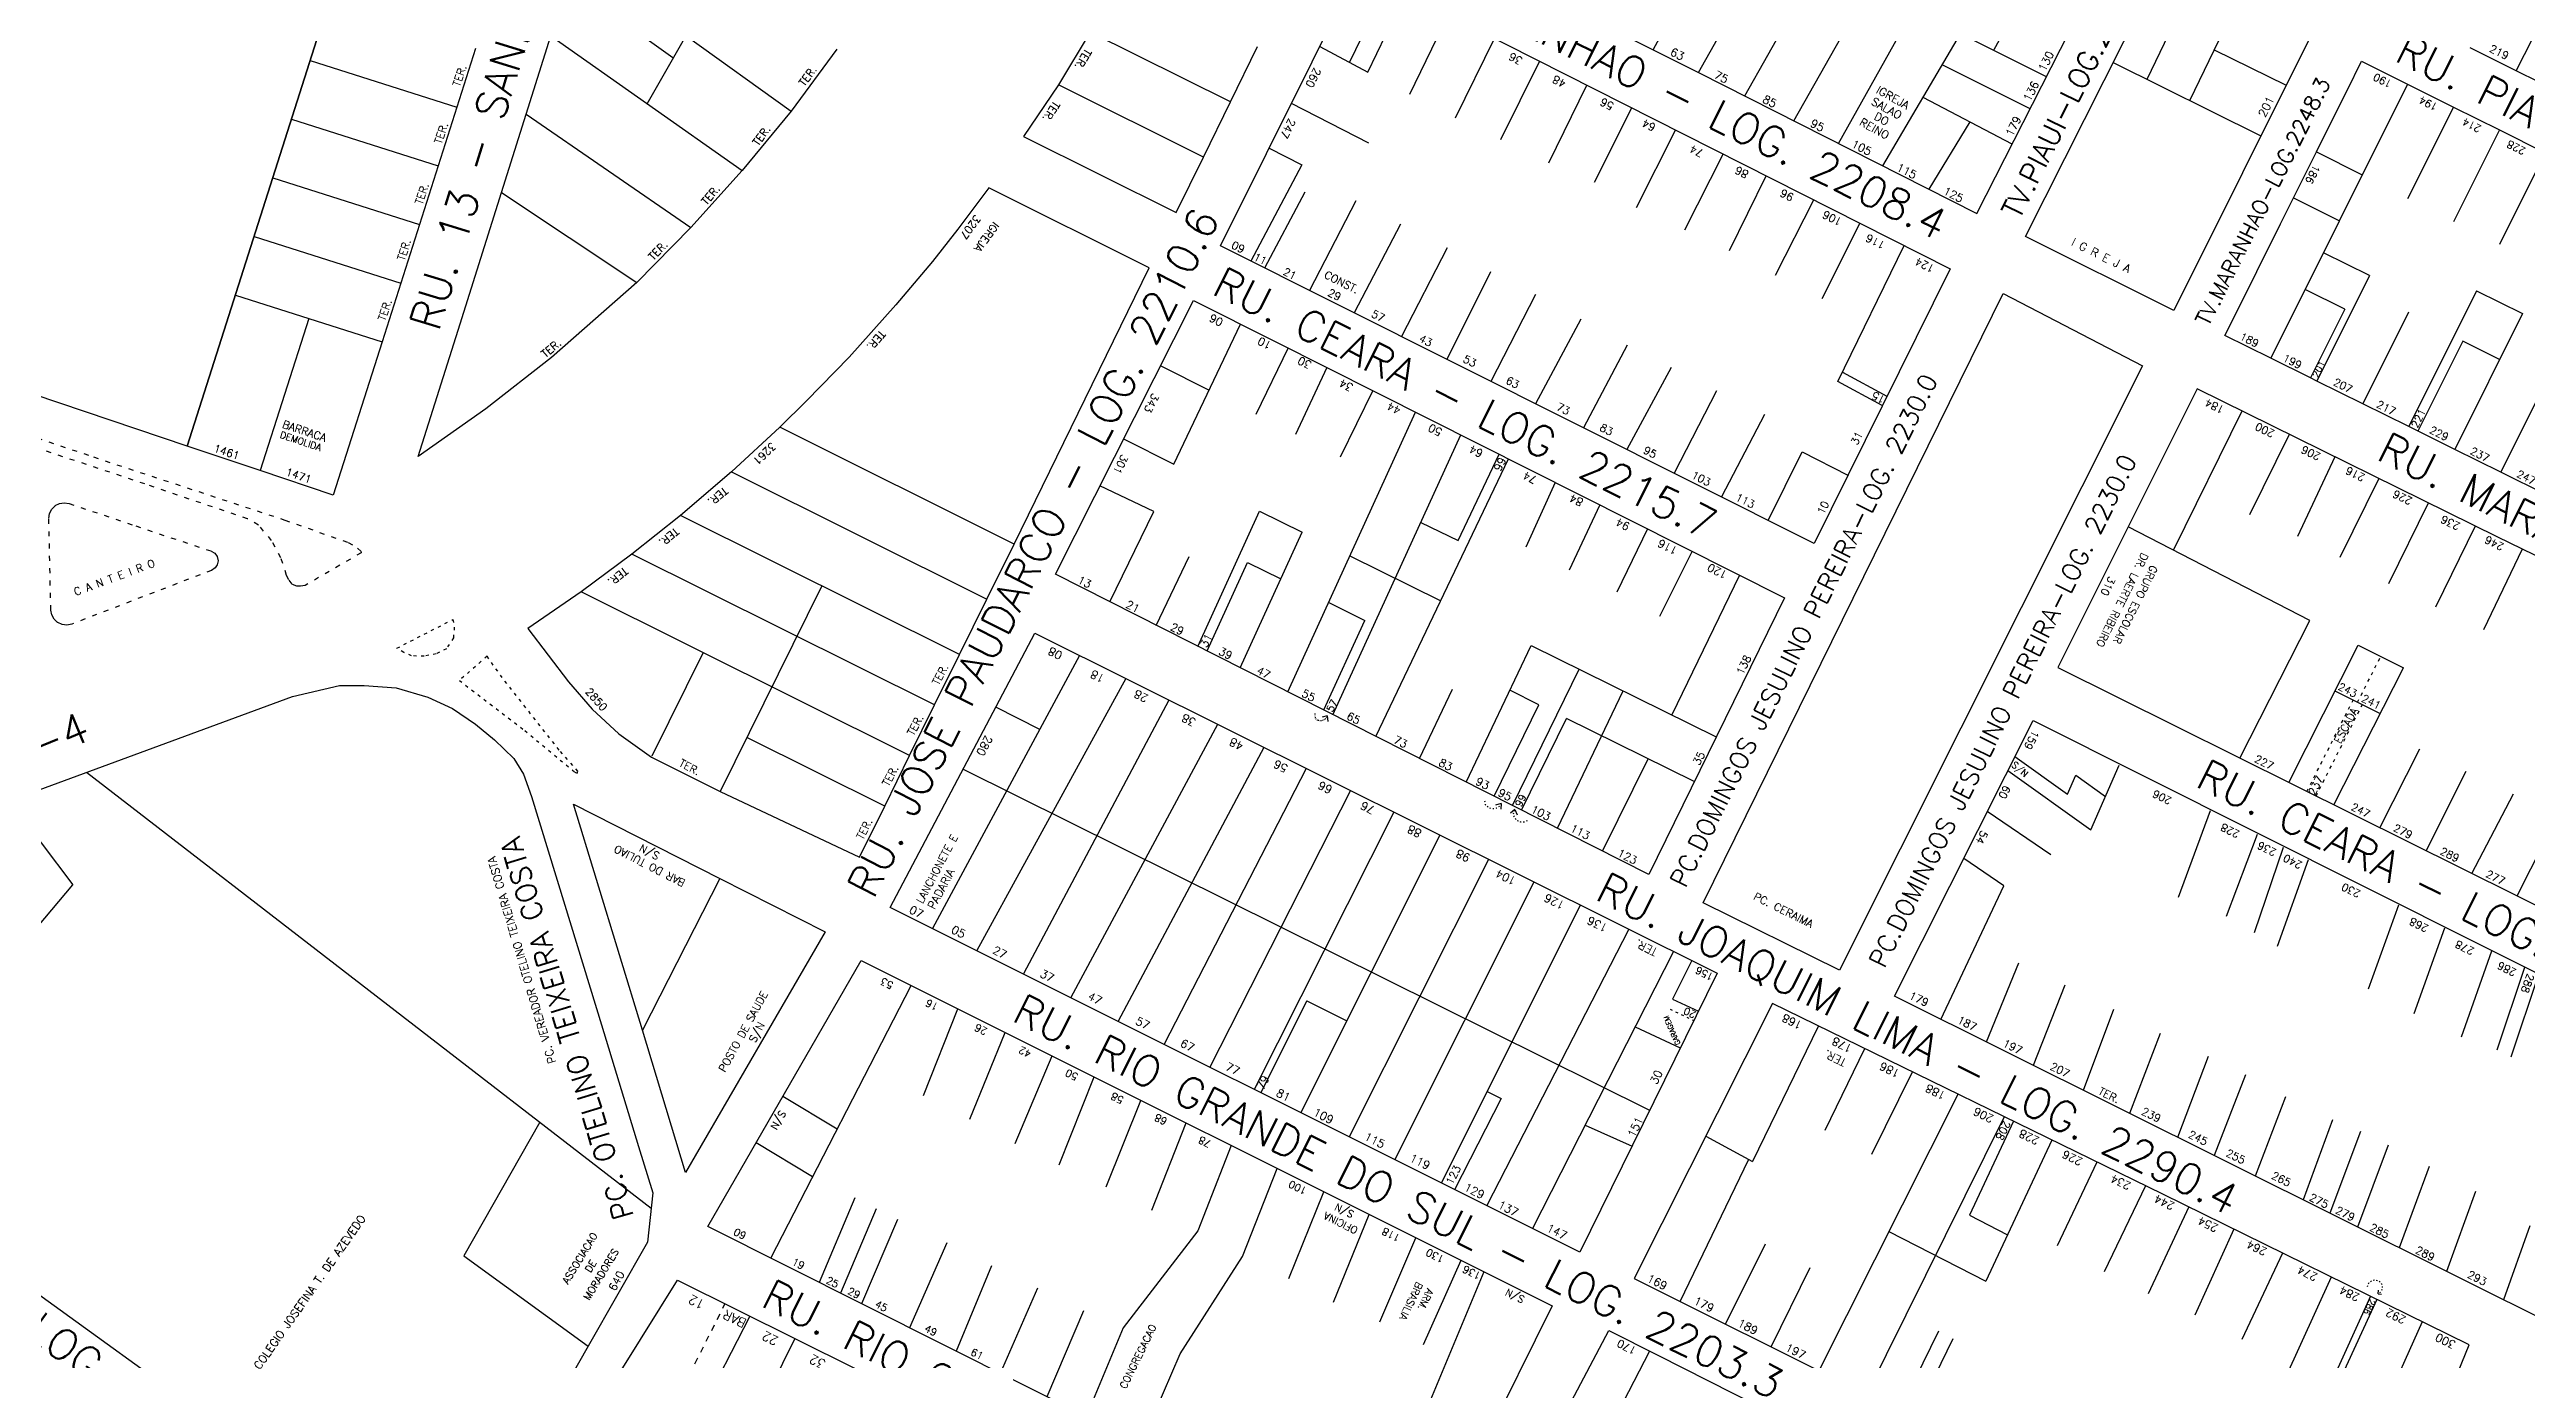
# Model space of a CAD drawing. Extents: x 714896 to 749292, y 8417558 to 8447149.
# Drawn here: x 740782 to 741264.9, y 8424903.6 to 8425159.1 of the extents above; entities that cross this region are included whole.
import ezdxf

# ---------------------------------------------------------------- set-up
doc = ezdxf.new("R2010")
doc.units = 0
doc.header["$MEASUREMENT"] = 0
doc.linetypes.add('ACAD_ISO03W100', pattern=[30, 12, -18])
for name, color, linetype in [('LOTE', 7, 'CONTINUOUS'), ('NUM-PORTA', 7, 'CONTINUOUS'), ('QUADRA', 6, 'CONTINUOUS'), ('TEXTO', 7, 'CONTINUOUS'), ('TEXTODERUA', 3, 'CONTINUOUS')]:
    doc.layers.add(name, color=color, linetype=linetype)
doc.styles.add('ROMANS', font='ROMANS.SHX', dxfattribs={"height": 1.5})

msp = doc.modelspace()

# ---------------------------------------------------------------- linework, layer by layer
at = {"layer": 'LOTE', "color": 7}
for p, q in [((741175.75, 8425185.94, 529.48), (741161.02, 8425159.05, 530.07)), ((741094.67, 8425159.09, 531.31), (741103.48, 8425175.52, 530.7)), ((741190.91, 8425153.33, 0.54), (741200.36, 8425172.94)), ((741035.48, 8425156.61, 531.65), (741042.87, 8425171.91, 528.2)), ((741039, 8425154.72, 531.63), (741046.43, 8425170.1, 528.16)), ((741103.49, 8425154.67, 531.31), (741112.6, 8425170.88, 530.67)), ((741199.24, 8425149.2, 528.2), (741208.72, 8425168.87, 527.65)), ((741047.24, 8425150.44, 531.21), (741054.67, 8425165.83, 528.18)), ((741112.54, 8425150.08, 531.31), (741121.46, 8425165.98, 530.64)), ((741130.77, 8425140.84, 531.31), (741145.34, 8425166.81, 530.01)), ((741029.66, 8425159.74, 533.06), (741039, 8425154.72, 531.63)), ((741056.09, 8425145.85, 531.01), (741063.71, 8425161.26, 528.18)), ((741122.09, 8425145.24, 531.31), (741131.25, 8425161.39, 530.57)), ((741139.41, 8425136.46, 531.31), (741154.56, 8425162.19, 529.84)), ((741204.02, 8425159.11, 528.38), (741218.05, 8425152.16, 528.47)), ((741064.94, 8425141.59, 530.9), (741072.5, 8425156.82, 528.18)), ((741168.12, 8425147.58, 1059.38), (741151.01, 8425156.17, 1059.7)), ((741184.3, 8425156.6, 528.29), (741213.13, 8425142.32, 528.47)), ((741039.24, 8425140.9, 531.99), (741024.13, 8425148.64, 533.06)), ((741074.29, 8425137.06, 530.85), (741081.68, 8425152.18, 528.18)), ((741164.61, 8425140.68, 529.69), (741147.26, 8425149.8, 530.89)), ((741241.69, 8425152.4, 529.54), (741215.05, 8425098.92, 529.54)), ((741250.64, 8425147.93, 529.54), (741241.72, 8425130.03, 529.54)), ((741083.19, 8425133.25, 530.81), (741090.46, 8425147.74, 528.18)), ((741091.39, 8425128.36, 530.93), (741098.99, 8425143.43, 528.18)), ((741156.36, 8425145.02, 530.26), (741148.39, 8425131.91, 531.32)), ((741259.59, 8425143.47, 529.54), (741250.67, 8425125.56, 529.54)), ((741019.78, 8425139.9, 533.06), (741026.18, 8425136.64, 532.48)), ((741100.79, 8425123.96, 531.01), (741108.29, 8425138.73, 528.18)), ((741268.53, 8425139, 529.54), (741259.62, 8425121.1, 529.54)), ((741026.18, 8425136.64, 532.48), (741016.2, 8425117.86, 533.06)), ((741109.54, 8425119.97, 531.14), (741116.68, 8425134.49, 528.18)), ((741026.73, 8425131.29, 532.61), (741018.88, 8425116.52, 533.06)), ((741036.71, 8425129.66, 532.35), (741027.64, 8425112.13, 533.06)), ((741118.47, 8425115.1, 531.47), (741125.93, 8425129.81, 528.18)), ((741045.38, 8425125.08, 532.28), (741036.35, 8425107.76, 533.06)), ((741134.91, 8425125.28, 528.18), (741127.55, 8425110.54, 531.98)), ((741054.5, 8425120.44, 532.26), (741045.58, 8425103.14, 533.06)), ((741130.65, 8425094.38, 533.71), (741143.54, 8425120.91, 528.18)), ((741062.96, 8425115.81, 532.28), (741054.42, 8425098.71, 533.06)), ((741234.26, 8425115.07, 528.22), (741224.01, 8425094.48, 529.54)), ((741071.69, 8425111.37, 532.32), (741063, 8425094.41, 533.06)), ((741255.13, 8425112.09, 529.54), (741241.93, 8425085.6, 529.54)), ((741001.22, 8425078.25, 533.07), (741014.23, 8425105.6, 530.86)), ((741080.53, 8425106.55, 532.39), (741071.72, 8425090.04, 533.06)), ((741229.44, 8425108.53, 529.54), (741222.76, 8425095.1, 529.54)), ((741241.89, 8425107.94, 529.54), (741232.97, 8425090.04, 529.54)), ((741264.08, 8425107.63, 529.54), (741250.89, 8425081.15, 529.54)), ((741023.48, 8425100.94, 530.86), (741017.17, 8425087.94, 532.06)), ((741089.55, 8425101.47, 532.51), (741081.07, 8425085.36, 533.06)), ((741252.46, 8425102.25, 529.54), (741243.72, 8425084.71, 529.54)), ((740998.65, 8425097.45, 536.25), (741008.09, 8425092.7, 533.19)), ((741031, 8425097.15, 530.86), (741024.94, 8425084.03, 531.61)), ((741098.13, 8425097.1, 532.64), (741089.52, 8425081.12, 533.06)), ((741140.23, 8425091.47, 535.79), (741131.6, 8425096.13, 533.65)), ((741039.99, 8425092.62, 530.86), (741033.64, 8425079.64, 531.28)), ((741106.96, 8425092.6, 532.85), (741098.75, 8425076.5, 533.06)), ((741139.28, 8425089.73, 535.82), (741130.65, 8425094.38, 533.71)), ((741268.77, 8425094.61, 529.54), (741259.85, 8425076.71, 529.54)), ((741023.45, 8425033.83, 526.97), (741048.31, 8425088.43, 530.86)), ((741116.36, 8425087.97, 533.22), (741107.97, 8425071.87, 533.06)), ((741209.38, 8425088.63, 528.59), (741196.07, 8425061.54, 526.04)), ((740991.39, 8425083.19, 536.25), (741001.22, 8425078.25, 533.07)), ((741032.23, 8425029.39, 526.97), (741057.16, 8425083.97, 530.86)), ((741117.07, 8425067.31, 533.06), (741123.67, 8425080.7, 533.9)), ((741123.67, 8425080.7, 533.9), (741132.59, 8425076.13, 535.82)), ((741218.6, 8425084.08, 528.59), (741210.92, 8425068.38, 526.81)), ((741040.6, 8425025.15, 526.97), (741066.42, 8425079.31, 530.86)), ((741056.6, 8425063.35, 531.89), (741064.63, 8425080.21, 530.86)), ((741227.51, 8425079.69, 528.58), (741220.27, 8425064.14, 527.04)), ((740997.32, 8425069.04, 532.45), (740986.79, 8425074.04, 536.26)), ((741075.54, 8425074.71, 530.86), (741069.79, 8425062.07, 530.73)), ((741236.09, 8425075.45, 528.58), (741228.51, 8425060.04, 527.15)), ((741245.74, 8425070.69, 528.58), (741237.96, 8425054.94, 527.22)), ((740988.74, 8425051.39, 526.97), (740997.32, 8425069.04, 532.45)), ((741005.89, 8425042.71, 526.97), (741017.88, 8425069.09, 533.33)), ((741017.88, 8425069.09, 535.9), (741026.19, 8425064.98, 534.68)), ((741049.37, 8425066.92, 532.04), (741056.6, 8425063.35, 531.89)), ((741084.26, 8425070.32, 530.86), (741078.29, 8425057.62, 530.67)), ((741222.62, 8425047.78, 526.59), (741187.25, 8425066.06, 525.33)), ((741254.86, 8425066.2, 528.58), (741247.14, 8425050.37, 527.29)), ((741014.14, 8425038.54, 526.97), (741026.19, 8425064.98, 532.66)), ((741093.52, 8425065.66, 530.86), (741087.53, 8425053.28, 530.63)), ((741102.24, 8425061.27, 530.86), (741095.9, 8425048.56, 530.61)), ((741264.07, 8425061.68, 528.58), (741256.52, 8425045.97, 527.34)), ((740997.78, 8425046.81, 526.97), (741004.22, 8425060.29, 530.79)), ((741007.7, 8425041.84, 526.97), (741015.54, 8425059.09, 531.13)), ((741015.54, 8425059.09, 535.59), (741022.04, 8425055.88, 534.64)), ((741035.53, 8425060.37, 533.31), (741053.23, 8425051.63, 530.7)), ((741111.5, 8425056.6, 530.86), (741098.25, 8425029.39, 530.34)), ((741030.46, 8425030.32, 526.97), (741038.43, 8425047.78, 528.21)), ((741031.39, 8425051.27, 533.26), (741038.43, 8425047.78, 532.23)), ((741209.02, 8425020.91, 525.33), (741222.62, 8425047.78, 526.59)), ((741058.16, 8425016.27, 526.97), (741070.85, 8425042.93, 531.5)), ((741070.85, 8425042.93, 531.5), (741106.92, 8425025.11, 530.78)), ((741218.55, 8425016.17, 525.33), (741232.04, 8425042.97, 526.83)), ((740982.8, 8425040.93, 528.44), (740954.14, 8424987.71, 531.59)), ((741067.2, 8425011.7, 526.97), (741080.24, 8425038.29, 531.59)), ((741227.35, 8425011.79, 525.33), (741240.9, 8425038.55, 526.95)), ((740991.82, 8425036.43, 528.44), (740962.79, 8424983.39, 531.59)), ((741000.26, 8425032.23, 528.44), (740971.88, 8424978.84, 531.59)), ((741049.12, 8425020.85, 526.97), (741055.53, 8425034.36, 529.28)), ((741072.37, 8425031.34, 530.07), (741066.67, 8425034.16, 527.71)), ((741075.98, 8425007.26, 526.97), (741088.82, 8425034.05, 531.83)), ((740975.06, 8425026.5, 530.39), (740966.49, 8425030.87, 530.98)), ((741009.72, 8425027.51, 528.44), (740981.12, 8424974.22, 531.59)), ((741063.64, 8425013.52, 526.97), (741072.37, 8425031.34, 530.07)), ((741068.99, 8425010.8, 526.97), (741077.75, 8425028.68, 528.66)), ((741102.64, 8425016.39, 530.78), (741077.75, 8425028.68, 528.66)), ((741018.74, 8425023.02, 528.44), (740990.36, 8424969.6, 531.59)), ((741236.3, 8425007.34, 525.33), (741244.12, 8425022.77, 526.26)), ((740789.23, 8425018.17), (740899.33, 8424933.18)), ((740960.13, 8425018.81, 530.98), (741093.96, 8424952.24, 534.89)), ((741027.03, 8425018.88, 528.44), (740999.3, 8424965.13, 531.59)), ((741093.66, 8425020.83, 530.01), (741084.76, 8425002.82, 526.97)), ((741163.81, 8425018.54, 524.35), (741179.97, 8425006.95, 527.93)), ((741165.16, 8425021.22, 524.35), (741175.38, 8425013.9, 529.13)), ((741175.38, 8425013.9, 529.13), (741177.02, 8425017.64, 530.22)), ((741177.02, 8425017.64, 526.46), (741182.83, 8425013.47, 527.75)), ((741179.97, 8425006.95, 527.93), (741185.51, 8425019.58, 531.61)), ((741245.34, 8425002.85, 525.33), (741253.11, 8425018.42, 526.3)), ((741035.62, 8425014.61, 528.44), (741008.24, 8424960.66, 531.59)), ((741254.26, 8424998.42, 525.33), (741262.32, 8425013.97, 526.34)), ((740774.22, 8425012.63), (740786.58, 8424996.24)), ((741044.06, 8425010.4, 528.44), (741016.89, 8424956.33, 531.59)), ((741172.19, 8425002.08, 526.5), (741159.77, 8425010.49, 524.35)), ((741197.06, 8424993.84, 528.14), (741203.28, 8425010.69, 531.61)), ((741263.09, 8424994.04, 525.33), (741271.11, 8425009.99, 526.38)), ((741053.08, 8425005.9, 528.44), (741025.98, 8424951.79, 531.59)), ((741206.39, 8424990.09, 528.4), (741212.42, 8425006.13, 531.61)), ((741211.89, 8424986.93, 528.43), (741217.5, 8425003.59, 531.61)), ((741062.53, 8425001.19, 528.44), (741035.37, 8424947.09, 531.59)), ((741163.03, 8424996.03, 525.71), (741155.18, 8425001.36, 524.35)), ((741216.36, 8424984.28, 528.43), (741222.4, 8425001.14, 531.61)), ((740742.25, 8424943.51), (740786.58, 8424996.24)), ((740912.73, 8424997.45), (740897.6, 8424967.85)), ((741071.41, 8424996.77, 528.44), (741044.31, 8424942.62, 531.59)), ((741150.69, 8424969.98, 524.35), (741163.03, 8424996.03, 525.71)), ((741080.43, 8424992.27, 528.44), (741053.4, 8424938.07, 531.59)), ((741234.08, 8424975.96, 528.59), (741240, 8424992.34, 531.61)), ((741089.89, 8424987.56, 528.44), (741062.2, 8424933.67, 531.59)), ((741243, 8424971.13, 528.57), (741248.97, 8424987.85, 531.61)), ((741098.62, 8424983.21, 528.44), (741071.14, 8424929.2, 531.59)), ((741102.2, 8424981.43, 528.44), (741098.4, 8424973.95, 528.88)), ((741165.85, 8424980.94, 525.61), (741159.55, 8424965.56, 524.35)), ((741252.22, 8424966.58, 528.58), (741258.14, 8424983.37, 531.63)), ((741259.19, 8424964.04, 528.65), (741264.58, 8424980.13, 531.62)), ((740922.67, 8424923.37, 532.09), (740949.98, 8424976.58, 529.43)), ((741174.89, 8424976.63, 525.82), (741168.75, 8424960.98, 524.35)), ((741261.87, 8424962.7, 528.65), (741267.26, 8424978.79, 531.62)), ((740952.4, 8424955.11, 531.74), (740959.09, 8424972.03, 529.43)), ((741027.12, 8424973.56, 530.55), (741018.14, 8424955.69, 531.59)), ((741027.12, 8424973.56, 531.59), (741034.94, 8424969.67, 531.82)), ((741098.4, 8424973.95, 533.4), (741103.48, 8424971.56, 534.89)), ((741184.39, 8424971.91, 525.94), (741178.46, 8424956.13, 524.35)), ((740961.46, 8424950.48, 531.44), (740968.35, 8424967.4, 529.43)), ((741091.13, 8424968.52, 532.32), (741099.92, 8424964.4, 534.89)), ((741126.78, 8424968.61, 529.54), (741114.03, 8424942.28, 525)), ((741193.47, 8424967.19, 526.01), (741187.49, 8424951.63, 524.35)), ((740970.3, 8424945.77, 531.27), (740977.47, 8424962.84, 529.43)), ((741135.82, 8424964.21, 529.54), (741128.1, 8424948.27, 526.16)), ((741145.1, 8424959.69, 529.54), (741137.21, 8424943.65, 526.44)), ((741202.86, 8424962.76, 526.08), (741196.87, 8424946.95, 524.35)), ((740935.55, 8424948.56, 532.81), (740924.98, 8424954.93, 534.53)), ((740978.82, 8424941.61, 531.15), (740985.67, 8424958.74, 529.43)), ((741062.31, 8424955.93, 530.88), (741065.04, 8424954.52, 531.59)), ((741154.02, 8424955.35, 529.53), (741126.96, 8424901.45, 523.85)), ((741210.11, 8424959.17, 526.12), (741203.98, 8424943.41, 524.35)), ((741217.91, 8424954.9, 526.12), (741211.97, 8424939.42, 524.35)), ((740988.02, 8424937.3, 531.04), (740994.78, 8424954.18, 529.43)), ((741065.04, 8424954.52, 531.59), (741055.9, 8424936.73, 531.59)), ((741163.06, 8424950.95, 529.53), (741136.25, 8424896.81, 523.86)), ((741164.88, 8424950.12, 529.53), (741156.31, 8424931.76, 526.38)), ((741227.06, 8424950.38, 526.15), (741221.33, 8424934.75, 524.35)), ((740877.62, 8424949.93), (740862.79, 8424923.87)), ((740930.79, 8424939.28, 532.84), (740919.77, 8424945.88, 534.53)), ((740996.93, 8424932.74, 530.99), (741003.58, 8424949.78, 529.43)), ((741012.39, 8424945.38, 529.43), (741005.9, 8424928.74, 530.93)), ((741081.4, 8424949.35, 532.95), (741090.52, 8424945.25, 534.89)), ((741104.91, 8424947.21, 523.85), (741114.03, 8424942.28, 525)), ((741172.34, 8424946.44, 529.52), (741159.48, 8424918.91, 524.8)), ((741232.54, 8424948.13, 526.2), (741226.53, 8424932.16, 524.35)), ((741237.9, 8424945.46, 526.21), (741231.92, 8424929.47, 524.35)), ((741014.6, 8424923.71, 530.93), (741021.35, 8424940.9, 529.43)), ((741099.91, 8424914.97, 523.85), (741113.28, 8424942.68, 524.95)), ((741181.15, 8424942.15, 529.52), (741173.41, 8424925.82, 526.72)), ((741245.94, 8424941.29, 526.21), (741240.08, 8424925.4, 524.35)), ((741023.65, 8424919.46, 530.92), (741030.46, 8424936.34, 529.43)), ((741190.62, 8424937.54, 529.51), (741182.57, 8424920.76, 526.66)), ((741254.96, 8424936.42, 526.19), (741249.28, 8424920.81, 524.35)), ((740939.03, 8424935.16, 532.43), (740932.05, 8424918.66, 532.09)), ((740943.2, 8424933, 532.19), (740936.22, 8424916.56, 532.09)), ((740947.31, 8424930.93, 532.19), (740940.34, 8424914.5, 532.09)), ((741032.34, 8424914.83, 530.94), (741039.27, 8424931.94, 529.43)), ((741156.31, 8424931.76, 525.18), (741163.72, 8424927.97, 524.81)), ((741199.06, 8424933.4, 529.51), (741191.12, 8424916.44, 526.61)), ((740956.95, 8424926.4, 532.02), (740949.7, 8424909.79, 532.09)), ((741005.9, 8424928.74, 530.93), (740991.34, 8424909.8, 531.73)), ((741041.37, 8424910.98, 530.96), (741048.38, 8424927.38, 529.43)), ((741108.72, 8424910.56, 523.85), (741116.56, 8424926.21, 524.84)), ((741140.58, 8424928.58, 525.73), (741159.48, 8424918.91, 524.8)), ((741207.85, 8424929.08, 529.51), (741200.2, 8424912.31, 526.56)), ((741265.56, 8424929.73, 526.09), (741260.39, 8424915.27, 524.35)), ((740862.79, 8424923.87), (740887.07, 8424906.25)), ((740965.69, 8424921.93, 531.91), (740958.77, 8424905.24, 532.09)), ((741002.43, 8424904.71, 531.67), (741014.6, 8424923.71, 530.93)), ((741049.9, 8424906.54, 531.07), (741057.19, 8424922.98, 529.43)), ((741117.66, 8424906.1, 523.85), (741125.26, 8424921.6, 524.96)), ((741217.34, 8424924.4, 529.52), (741209.42, 8424907.52, 526.43)), ((740974.65, 8424917.55, 531.83), (740967.37, 8424900.91, 532.09)), ((741061.66, 8424920.74, 529.43), (741038.48, 8424865.18, 532.09)), ((741226.84, 8424919.72, 529.53), (741213.95, 8424891.41, 524.08)), ((740902.01, 8424879.81, 529.5), (740918.56, 8424912.05, 529.88)), ((740912.2, 8424911.47, 529.64), (740912.74, 8424912.55, 529.71)), ((740913.29, 8424913.64, 529.79), (740913.7, 8424914.47, 529.88)), ((740983.62, 8424913.16, 531.77), (740976.43, 8424896.36, 532.09)), ((741235.74, 8424915.34, 529.53), (741222.69, 8424887.04, 525.34)), ((741234.49, 8424915.96, 529.53), (741226.55, 8424898.52, 526.18)), ((740910.04, 8424907.18, 529.48), (740910.58, 8424908.25, 529.51)), ((740911.12, 8424909.32, 529.54), (740911.66, 8424910.4, 529.58)), ((740919.77, 8424892.37, 529.68), (740927.35, 8424907.68, 529.88)), ((740991.34, 8424909.8, 531.73), (740984.11, 8424892.5, 532.09)), ((741142.69, 8424893.59, 523.86), (741150.34, 8424909.25, 525.11)), ((741145.55, 8424892.16, 523.86), (741153.15, 8424907.72, 525.11)), ((741244.52, 8424911.01, 529.54), (741231.82, 8424882.48, 525.07)), ((740907.85, 8424902.82, 529.4), (740908.44, 8424903.98, 529.42)), ((740908.97, 8424905.05, 529.43), (740909.51, 8424906.11, 529.45)), ((740994.86, 8424887.1, 532.09), (741002.43, 8424904.71, 531.67)), ((741093.9, 8424905.29, 531.92), (741065.76, 8424850.83, 531.93))]:
    msp.add_line(p, q, dxfattribs=at)
at = {"layer": 'LOTE', "color": 7, "linetype": 'ACAD_ISO03W100', "ltscale": 0.05}
for p, q in [((741231.95, 8425031.84, 525.33), (741236.47, 8425040.76, 525.33)), ((741222.07, 8425014.42, 525.33), (741231.1, 8425032.26, 525.33)), ((741223.86, 8425013.53, 525.33), (741232.89, 8425031.37, 525.33))]:
    msp.add_line(p, q, dxfattribs=at)
at = {"layer": 'LOTE', "color": 7, "linetype": 'ACAD_ISO03W100', "ltscale": 0.04}
msp.add_line((741097.93, 8424971.96, 533.52), (741102.63, 8424969.75, 534.89), dxfattribs=at)
at = {"layer": 'LOTE', "color": 7, "elevation": 514.1}
for points in [[(740898.57, 8425148.55), (740942.91, 8425226.38)], [(740883.06, 8425172.27), (740903.53, 8425157.59)], [(740879.76, 8425161.78), (740917.09, 8425135.54)], [(740906.13, 8425161.82), (740926.59, 8425147.14)], [(740874.95, 8425146.52), (740907.03, 8425124.41)], [(740870.14, 8425131.26), (740896.5, 8425113.72)]]:
    msp.add_lwpolyline(points, dxfattribs=at)
at = {"layer": 'LOTE', "color": 7, "linetype": 'CONTINUOUS', "flags": 128}
msp.add_lwpolyline([(741262.86, 8425155.01), (741290.06, 8425208.32)], dxfattribs=at)
at = {"layer": 'LOTE', "color": 7, "flags": 128}
for points, elevation in [([(741171.3, 8425153.81), (741142.58, 8425168.19)], 529.69), ([(741223.93, 8425139.16), (741232.87, 8425134.68)], 529.54), ([(741219.47, 8425130.21), (741228.41, 8425125.73)], 529.54), ([(741234.26, 8425115.07), (741225.3, 8425119.51)], 528.22), ([(741229.44, 8425108.53), (741221.74, 8425112.35)], 529.54), ([(741255.13, 8425112.09), (741264.08, 8425107.63)], 529.26), ([(741259.63, 8425098.7), (741252.46, 8425102.25)], 529.54), ([(741232.04, 8425042.97), (741240.9, 8425038.55)], 525.33), ([(741227.54, 8425034.04), (741236.38, 8425029.63)], 523.72)]:
    msp.add_lwpolyline(points, dxfattribs=dict(at, elevation=elevation))
at = {"layer": 'LOTE', "color": 7, "linetype": 'CONTINUOUS', "flags": 128}
for points, elevation in [([(741012.23, 8425148.93), (740984.9, 8425162.55)], 514.1), ([(740832.83, 8425156.98), (740861.42, 8425147.87)], 563.27), ([(741006.96, 8425138.15), (740978.7, 8425152.24)], 514.1), ([(740829.19, 8425145.54), (740857.78, 8425136.44)], 563.27), ([(740825.55, 8425134.11), (740854.14, 8425125)], 563.27), ([(740821.91, 8425122.67), (740850.5, 8425113.57)], 563.27), ([(740818.27, 8425111.24), (740846.86, 8425102.14)], 563.27), ([(740832.56, 8425106.69), (740823.11, 8425077)], 563.27), ([(740970.05, 8425062.69), (740924.38, 8425085.46)], 514.1), ([(740914.95, 8425076.75), (740964.75, 8425051.92)], 514.1), ([(740959.44, 8425041.16), (740905.06, 8425068.27)], 514.1), ([(740954.57, 8425031.3), (740895.57, 8425060.71)], 514.1), ([(740949.7, 8425021.43), (740885.65, 8425053.37)], 514.1), ([(740932.59, 8425054.55), (740912.79, 8425014.4)], 514.1), ([(740909.43, 8425041.51), (740899.46, 8425021.29)], 514.1), ([(740944.84, 8425011.57), (740917.99, 8425024.95)], 514.1)]:
    msp.add_lwpolyline(points, dxfattribs=dict(at, elevation=elevation))
at = {"layer": 'LOTE', "color": 7, "linetype": 'ACAD_ISO03W100', "ltscale": 0.08, "elevation": 523.78}
msp.add_lwpolyline([(740738.69, 8425097.25), (740790.61, 8425079.67), (740827.91, 8425067.37), (740840.24, 8425063), (740842.1, 8425061.91), (740842.79, 8425061.18), (740842.79, 8425060.97), (740831.86, 8425054.6), (740830.95, 8425054.5), (740830.26, 8425054.44), (740829.32, 8425054.84), (740828.68, 8425055.7), (740828.24, 8425056.58), (740827.16, 8425059.99), (740825.32, 8425063.4), (740822.76, 8425066.39), (740822.76, 8425066.39), (740820.64, 8425067.61), (740800.6, 8425074.41), (740764.59, 8425086.41)], dxfattribs=at)
at = {"layer": 'LOTE', "color": 7, "linetype": 'ACAD_ISO03W100', "ltscale": 0.08}
msp.add_lwpolyline([(740813.62, 8425057.55), (740786.37, 8425047.07), (740785.4, 8425046.88), (740784.5, 8425046.98), (740783.62, 8425047.38), (740782.92, 8425048.04), (740782.46, 8425048.9), (740782.29, 8425049.81), (740781.9, 8425067.67), (740782.04, 8425068.63), (740782.47, 8425069.49), (740783.16, 8425070.18), (740783.96, 8425070.58), (740784.92, 8425070.74), (740785.85, 8425070.58), (740798.89, 8425066.21), (740813.53, 8425061.31), (740814.24, 8425060.9), (740814.72, 8425060.23), (740814.9, 8425059.44), (740814.74, 8425058.65), (740814.33, 8425058.02), (740813.62, 8425057.55)], close=True, dxfattribs=at)
at = {"layer": 'LOTE', "color": 7, "linetype": 'ACAD_ISO03W100', "ltscale": 0.05}
for points, elevation in [([(740849.76, 8425042.38), (740860.67, 8425047.97), (740860.94, 8425046.48), (740860.76, 8425044.39), (740859.4, 8425042.26), (740857.43, 8425041.3), (740855.08, 8425040.79), (740852.62, 8425040.87), (740851.1, 8425041.55), (740849.76, 8425042.38)], 524.44), ([(740867.32, 8425040.8), (740861.94, 8425036.08), (740874.68, 8425026.32), (740884.42, 8425018.21), (740884.87, 8425017.97), (740885.03, 8425018.4), (740881.37, 8425022.51), (740870.28, 8425036.64), (740867.32, 8425040.8)], 524.68)]:
    msp.add_lwpolyline(points, close=True, dxfattribs=dict(at, elevation=elevation))
at = {"layer": 'LOTE', "color": 7, "linetype": 'ACAD_ISO03W100', "ltscale": 0.009}
msp.add_lwpolyline([(741028.67, 8425029.73), (741028.69, 8425029.21), (741028.74, 8425028.82), (741029.1, 8425028.37), (741029.1, 8425028.37), (741029.89, 8425028.26), (741030.38, 8425028.35), (741030.79, 8425028.62), (741031.1, 8425029.15)], dxfattribs=at)
at = {"layer": 'LOTE', "color": 7, "flags": 128}
for points in [[(741031.1, 8425029.15), (741030.09, 8425028.92)], [(741031.1, 8425029.15), (741031.21, 8425028.07)]]:
    msp.add_lwpolyline(points, dxfattribs=at)
at = {"layer": 'LOTE', "linetype": 'ACAD_ISO03W100', "ltscale": 0.02, "flags": 128}
for points in [[(741064.99, 8425012.06), (741064.62, 8425011.49), (741064.13, 8425011.16), (741063.35, 8425011.02), (741062.6, 8425011.26), (741061.99, 8425011.79), (741061.81, 8425012.66)], [(741070.08, 8425008.72), (741069.47, 8425008.44), (741068.87, 8425008.42), (741068.14, 8425008.72), (741067.63, 8425009.31), (741067.39, 8425010.09), (741067.7, 8425010.92)], [(741233.9, 8424917.86), (741234.04, 8424918.36), (741234.29, 8424918.72), (741234.75, 8424919.04), (741235.33, 8424919.16), (741235.99, 8424919.01), (741236.35, 8424918.75), (741236.62, 8424918.37), (741236.77, 8424917.87), (741236.75, 8424917.43), (741236.6, 8424917.02), (741236.34, 8424916.69), (741236, 8424916.44)]]:
    msp.add_lwpolyline(points, dxfattribs=at)
at = {"layer": 'LOTE', "linetype": 'CONTINUOUS', "flags": 128}
for points in [[(741064.99, 8425012.06), (741063.89, 8425011.76)], [(741064.99, 8425012.06), (741064.93, 8425010.95)], [(741067.7, 8425010.92), (741066.83, 8425010.18)], [(741067.7, 8425010.92), (741068.11, 8425009.89)], [(741236, 8424916.44), (741236.06, 8424917.15)], [(741236, 8424916.44), (741236.65, 8424916.38)]]:
    msp.add_lwpolyline(points, dxfattribs=at)
at = {"layer": 'QUADRA', "color": 6, "linetype": 'CONTINUOUS'}
for points in [[(740808.89, 8425081.79), (740753.97, 8425100.32), (740681.53, 8425124.75), (740628.35, 8425142.69), (740572.45, 8425161.55), (740529.09, 8425176.17), (740539, 8425205.73), (740586.85, 8425348.45), (740865.61, 8425259.88), (740808.89, 8425081.79)], [(740912.73, 8424997.45), (740933.23, 8424987.03), (740906.03, 8424940.1), (740897.6, 8424967.85), (740884.2, 8425011.94), (740912.73, 8424997.45)]]:
    msp.add_lwpolyline(points, close=True, dxfattribs=at)
for points in [[(740865.06, 8425159.31), (740861.42, 8425147.87), (740857.78, 8425136.44), (740854.14, 8425125), (740850.5, 8425113.57), (740846.86, 8425102.14), (740837.32, 8425072.2), (740823.11, 8425077), (740808.89, 8425081.79), (740865.61, 8425259.88)], [(740763.9, 8425008.82), (740829.38, 8425032.98), (740838.58, 8425035.12), (740843.37, 8425035.12), (740849.61, 8425034.61), (740855.77, 8425032.82), (740860.6, 8425030.63), (740865.08, 8425027.57), (740868.81, 8425024.48), (740872.58, 8425020.83), (740872.58, 8425020.83), (740874.41, 8425017.83), (740875.97, 8425013.42), (740882.46, 8424992.24), (740889.61, 8424968.89), (740896.88, 8424945.16), (740899.64, 8424936.16), (740898.63, 8424926.55), (740887.07, 8424906.25), (740866.12, 8424869.46), (740849.59, 8424865.89), (740742.25, 8424943.51)]]:
    msp.add_lwpolyline(points, dxfattribs=at)
at = {"layer": 'QUADRA', "color": 6}
for points in [[(741133.27, 8425207.22), (741068.98, 8425239.15), (741042.54, 8425185.2), (741103.49, 8425154.67), (741157.72, 8425127.17), (741174.07, 8425159.24), (741185.32, 8425181.15), (741133.27, 8425207.22)], [(741037.15, 8425174.8), (741152.51, 8425116.38), (741126.03, 8425062.79), (741010.28, 8425120.83), (741037.15, 8425174.8)], [(741167.23, 8425122.69), (741194.07, 8425176), (741222.94, 8425161.95), (741196.13, 8425108.27), (741167.23, 8425122.69)], [(741162.88, 8425111.56), (741190.04, 8425097.47), (741130.98, 8424979.56), (741104.39, 8424992.68), (741162.88, 8425111.56)], [(741259.3, 8425064.01), (741200.69, 8425092.96), (741173.52, 8425038.59), (741231.26, 8425009.84), (741326.1, 8424962.72), (741354.43, 8425017.71), (741259.3, 8425064.01)], [(741107.14, 8424978.96), (741080.36, 8424924.54), (740945.93, 8424991.82), (740974.08, 8425045.3)], [(741168.69, 8425028.24), (741320.67, 8424952), (741294.05, 8424898.47), (741141.67, 8424974.48), (741168.69, 8425028.24)], [(740940.24, 8424981.45), (741074.95, 8424914.1), (741048.3, 8424860.25), (740910.37, 8424929.55), (740940.24, 8424981.45)], [(741193.98, 8424935.91), (741117.9, 8424973.08), (741090.96, 8424919.44), (741177.12, 8424876.38), (741234.33, 8424847.6), (741241.87, 8424877.45), (741253.74, 8424906.47), (741193.98, 8424935.91)], [(740904.44, 8424919.08), (741043.61, 8424849.87), (741015.94, 8424796.28), (740872.49, 8424867.84), (740904.44, 8424919.08)], [(741095.7, 8424904.39), (741231.73, 8424835.41), (741224.13, 8424807.1), (741217.59, 8424775.69), (741057.33, 8424854.99), (741085.97, 8424909.28), (741095.7, 8424904.39)]]:
    msp.add_lwpolyline(points, close=True, dxfattribs=at)
at = {"layer": 'QUADRA', "linetype": 'CONTINUOUS'}
for points, elevation in [([(741324.8, 8425167.42), (741329.54, 8425158.62), (741336.6, 8425145.54), (741342.37, 8425134.85), (741348.14, 8425124.15), (741352.37, 8425116.31), (741356.91, 8425107.91), (741356.91, 8425107.91), (741343.39, 8425114.83), (741334.56, 8425119.52), (741325.59, 8425123.94), (741316.71, 8425128.54), (741307.71, 8425132.9), (741298.72, 8425137.27), (741289.42, 8425141.77), (741280.76, 8425146.09), (741271.81, 8425150.54), (741262.86, 8425155.01), (741253.91, 8425159.47)], 529), ([(741268.81, 8425072.27), (741259.85, 8425076.71), (741250.89, 8425081.15), (741241.93, 8425085.6), (741232.97, 8425090.04), (741224.01, 8425094.48), (741222.76, 8425095.1), (741215.05, 8425098.92), (741206.09, 8425103.36), (741208.53, 8425108.26), (741212.31, 8425115.85), (741216.94, 8425125.13), (741219.47, 8425130.21), (741223.93, 8425139.16), (741226.11, 8425143.55), (741229.91, 8425151.18), (741232.75, 8425156.87), (741241.69, 8425152.4), (741250.64, 8425147.93), (741259.59, 8425143.47), (741268.53, 8425139)], 529.54)]:
    msp.add_lwpolyline(points, dxfattribs=dict(at, elevation=elevation))
at = {"layer": 'QUADRA', "color": 6, "linetype": 'CONTINUOUS', "elevation": 514.1}
msp.add_lwpolyline([(740984.9, 8425162.55), (740978.7, 8425152.24), (740971.92, 8425142.21), (741001.68, 8425127.37), (741006.96, 8425138.15), (741012.23, 8425148.93), (741017.5, 8425159.71)], dxfattribs=at)
at = {"layer": 'QUADRA', "color": 6, "elevation": 514.1}
msp.add_lwpolyline([(740935.48, 8425159.22), (740926.59, 8425147.14), (740917.09, 8425135.54), (740907.03, 8425124.41), (740896.5, 8425113.72), (740879.91, 8425099.08), (740867.1, 8425089.03), (740853.91, 8425079.75), (740862.07, 8425105.65), (740870.14, 8425131.26), (740874.95, 8425146.52), (740879.76, 8425161.78)], dxfattribs=at)
at = {"layer": 'QUADRA', "color": 6, "linetype": 'CONTINUOUS', "elevation": 514.1}
msp.add_lwpolyline([(740965.15, 8425132.17), (740959.12, 8425124.12), (740954.14, 8425117.82), (740947.04, 8425109.33), (740937.89, 8425099.14), (740929.63, 8425090.59), (740924.38, 8425085.46), (740914.95, 8425076.75), (740905.06, 8425068.27), (740895.57, 8425060.71), (740885.65, 8425053.37), (740875.26, 8425046.24), (740883.21, 8425035.8), (740887.82, 8425030.46), (740893.02, 8425025.66), (740899.36, 8425021.09), (740912.79, 8425014.4), (740939.94, 8425001.63), (740944.84, 8425011.57), (740949.7, 8425021.43), (740954.57, 8425031.3), (740959.44, 8425041.16), (740964.75, 8425051.92), (740970.05, 8425062.69), (740996.41, 8425116.59), (740996.41, 8425116.59)], close=True, dxfattribs=at)
at = {"layer": 'QUADRA', "color": 6, "flags": 128}
msp.add_lwpolyline([(741020.93, 8425102.22), (741120.22, 8425052.21), (741093.77, 8424998.26), (740978.13, 8425056.82), (741005.05, 8425110.22), (741020.93, 8425102.22)], close=True, dxfattribs=at)

# ---------------------------------------------------------------- texts
at = {"layer": 'NUM-PORTA', "color": 7, "style": 'ROMANS'}
for s, height, rotation, p in [('36', 1.513, 153.2238, (741069.33, 8425157.45)), ('63', 1.563, 333.2137, (741097.8, 8425158.16)), ('130', 1.568, 63.3219, (741171.03, 8425154.7)), ('219', 1.511, 333.5683, (741257.5, 8425158.82)), ('260', 1.545, 243.4806, (741028.61, 8425155.77)), ('48', 1.513, 153.2237, (741077.82, 8425152.99)), ('75', 1.563, 333.2194, (741106.39, 8425153.68)), ('136', 1.567, 63.3114, (741168.12, 8425148.85)), ('190', 1.452, 153.1105, (741238.8, 8425152.89)), ('56', 1.513, 153.2105, (741087.12, 8425148.59)), ('85', 1.563, 333.2114, (741115.81, 8425148.93)), ('201', 1.616, 63.4032, (741213.94, 8425145.78, -528.47)), ('194', 1.454, 153.2256, (741247.73, 8425148.43)), ('247', 1.545, 243.4952, (741023.64, 8425145.85)), ('64', 1.513, 153.2082, (741095.3, 8425144.46)), ('95', 1.563, 333.1982, (741125.12, 8425144.25)), ('179', 1.567, 63.3114, (741164.66, 8425142.05)), ('214', 1.455, 153.2542, (741256.19, 8425144.18)), ('74', 1.513, 153.2138, (741104.6, 8425139.42)), ('105', 1.563, 333.1784, (741133.14, 8425140.21)), ('228', 1.456, 153.2665, (741264.88, 8425139.82)), ('86', 1.513, 153.2046, (741113.4, 8425135.28)), ('115', 1.563, 333.1652, (741141.91, 8425135.64)), ('186', 1.473, 243.2537, (741223.41, 8425136.83)), ('96', 1.512, 153.2026, (741122.2, 8425130.82)), ('125', 1.563, 333.0414, (741151.02, 8425131.05)), ('3207', 1.5, 233.676, (740962.49, 8425127.04)), ('106', 1.512, 153.1995, (741131.62, 8425126.03)), ('09', 1.511, 333.364, (741012.25, 8425120.5)), ('11', 1.497, 333.3612, (741016.59, 8425118.21, 533.06)), ('116', 1.511, 153.1957, (741140.04, 8425121.47)), ('21', 1.497, 333.3612, (741022.33, 8425115.33)), ('124', 1.506, 153.15, (741149.66, 8425116.89)), ('29', 1.496, 333.3631, (741031.04, 8425111.23)), ('06', 1.539, 153.3846, (741010.98, 8425106.45)), ('57', 1.496, 333.3586, (741039.56, 8425107.09)), ('10', 1.542, 153.3008, (741020.42, 8425101.94)), ('43', 1.495, 333.3616, (741048.83, 8425102.28)), ('189', 1.473, 333.2537, (741208.85, 8425102.68)), ('30', 1.542, 153.2828, (741028.22, 8425098.13)), ('53', 1.495, 333.3511, (741057.43, 8425098.29)), ('63', 1.495, 333.349, (741065.77, 8425094.11)), ('199', 1.481, 333.4531, (741217.22, 8425098.47)), ('201', 1.3, 63.5024, (741224.21, 8425095.04)), ('207', 1.483, 333.5024, (741227.08, 8425093.78)), ('343', 1.507, 243.701, (740997.06, 8425092.25)), ('34', 1.542, 153.2828, (741036.31, 8425093.75)), ('44', 1.542, 153.2795, (741045.64, 8425089.24)), ('73', 1.5, 333.3416, (741075.63, 8425088.96)), ('15', 1.5, 152.9513, (741140.04, 8425091.34)), ('184', 1.499, 153.9802, (741206.13, 8425089.41)), ('217', 1.483, 333.4923, (741235.5, 8425089.45)), ('50', 1.542, 153.2806, (741053.67, 8425085.03)), ('83', 1.495, 333.3416, (741084.06, 8425084.93)), ('200', 1.499, 153.971, (741215.94, 8425084.73)), ('221', 1.483, 63.5039, (741243.64, 8425085.19)), ('229', 1.483, 333.5039, (741245.82, 8425084.45)), ('1461', 1.499, 341.397, (740813.9, 8425080.75, -39.28)), ('3261', 1.5, 224.1495, (740922.76, 8425082.65)), ('64', 1.542, 153.2812, (741061.65, 8425080.87)), ('95', 1.495, 333.3423, (741092.58, 8425080.5)), ('31', 1.484, 63.8755, (741134.42, 8425081.86)), ('206', 1.499, 153.9687, (741224.91, 8425080.26)), ('237', 1.484, 333.5116, (741253.75, 8425080.34)), ('1471', 1.499, 341.397, (740827.94, 8425076.13, -39.28)), ('301', 1.507, 243.701, (740991.04, 8425080.31)), ('66', 1.542, 243.2812, (741064.68, 8425079.79)), ('74', 1.542, 153.2772, (741072.15, 8425075.73)), ('103', 1.494, 333.3408, (741101.97, 8425075.64)), ('216', 1.499, 153.9679, (741233.57, 8425076.16)), ('247', 1.484, 333.5156, (741262.82, 8425075.86)), ('84', 1.542, 153.2741, (741081.18, 8425071.33)), ('113', 1.494, 333.3248, (741110.55, 8425071.33)), ('10', 1.484, 63.9771, (741127.87, 8425068.32)), ('226', 1.499, 153.9666, (741242.77, 8425071.58)), ('94', 1.542, 153.2761, (741090.24, 8425066.62)), ('236', 1.499, 153.9633, (741252.11, 8425066.65)), ('116', 1.542, 153.2767, (741099.59, 8425061.91)), ('246', 1.499, 153.9636, (741260.67, 8425062.67)), ('13', 1.528, 333.3003, (740982.29, 8425055.19)), ('120', 1.542, 153.2769, (741109.26, 8425057.19)), ('21', 1.53, 333.2097, (740991.7, 8425050.4)), ('29', 1.53, 333.1944, (741000.35, 8425046.02)), ('08', 1.577, 153.1526, (740979.64, 8425041.47)), ('31', 1.531, 63.182, (741007.62, 8425042.35)), ('39', 1.531, 333.182, (741009.77, 8425041.26)), ('18', 1.576, 153.2889, (740987.87, 8425036.96)), ('47', 1.531, 333.1841, (741017.19, 8425037.51)), ('138', 1.515, 63.7709, (741112.13, 8425037.03)), ('2850', 1.5, 311.9229, (740886.36, 8425033.8)), ('28', 1.575, 153.3992, (740996.36, 8425033.12)), ('55', 1.531, 333.1819, (741025.97, 8425033.07)), ('57', 1.4, 63.1819, (741032.12, 8425029.78, -0.01)), ('243', 1.487, 333.527, (741227.98, 8425034.39)), ('241', 1.487, 333.527, (741232.58, 8425032.09)), ('38', 1.575, 153.4244, (741005.65, 8425028.44)), ('65', 1.531, 333.1802, (741034.73, 8425028.64)), ('280', 1.595, 242.4104, (740964.54, 8425025.55)), ('48', 1.575, 153.4376, (741014.95, 8425023.77)), ('73', 1.531, 333.1792, (741043.89, 8425024)), ('159', 1.499, 242.6951, (741168.63, 8425026.5)), ('56', 1.575, 153.4446, (741023.58, 8425019.44)), ('83', 1.531, 333.1787, (741052.68, 8425019.56)), ('35', 1.514, 62.29, (741103.63, 8425019.4)), ('S/N', 1.3, 320.4532, (741164.35, 8425019.41)), ('227', 1.488, 333.5282, (741211.7, 8425020.3)), ('66', 1.575, 153.4697, (741032.26, 8425015.3)), ('93', 1.531, 333.1786, (741059.89, 8425015.91)), ('95', 1.531, 333.1786, (741064.24, 8425013.7)), ('99', 1.4, 63.1786, (741068.9, 8425011.29)), ('60', 1.503, 243.1732, (741163.06, 8425015.79)), ('206', 1.471, 153.6317, (741195.87, 8425013.11)), ('237', 1.487, 63.527, (741223.6, 8425013.55)), ('76', 1.575, 153.4697, (741040.53, 8425011.34)), ('103', 1.531, 333.179, (741070.65, 8425010.46)), ('228', 1.47, 153.5854, (741209.12, 8425006.58)), ('247', 1.487, 333.527, (741230.51, 8425010.93)), ('279', 1.487, 333.5259, (741238.76, 8425006.83)), ('S/N', 1.494, 152.8925, (740901.15, 8425002.35)), ('88', 1.575, 153.4689, (741049.66, 8425006.76)), ('113', 1.53, 333.1845, (741078.31, 8425006.74)), ('54', 1.503, 243.1732, (741158.62, 8425006.96)), ('236', 1.47, 153.5714, (741216.28, 8425003.05)), ('289', 1.487, 333.5251, (741247.89, 8425002.28)), ('98', 1.575, 153.4663, (741059.12, 8425002)), ('104', 1.575, 153.4616, (741068.08, 8424997.5)), ('123', 1.53, 333.1892, (741087.52, 8425001.93)), ('240', 1.47, 153.5641, (741221.31, 8425000.57)), ('277', 1.487, 333.5241, (741256.81, 8424997.84)), ('126', 1.575, 153.4522, (741077.54, 8424992.74)), ('230', 1.47, 153.5546, (741232.69, 8424994.94)), ('07', 1.589, 332.8809, (740949.45, 8424990.85)), ('136', 1.575, 153.4214, (741085.92, 8424988.33)), ('268', 1.47, 153.5736, (741245.92, 8424988.21)), ('05', 1.588, 333.1992, (740957.66, 8424986.96)), ('27', 1.587, 333.2794, (740965.71, 8424982.96)), ('278', 1.47, 153.5797, (741254.84, 8424983.76)), ('37', 1.587, 333.3161, (740974.94, 8424978.38)), ('156', 1.4, 153.4214, (741106.57, 8424978.74)), ('286', 1.47, 153.6215, (741263.07, 8424979.61)), ('53', 1.419, 153.925, (740946.67, 8424977.1)), ('47', 1.587, 333.3173, (740984.26, 8424973.96)), ('179', 1.505, 334.5441, (741144.39, 8424974.1)), ('288', 1.47, 250.0573, (741265.06, 8424979.02)), ('S/N', 1.501, 63.036, (740919.64, 8424965.3)), ('16', 1.419, 153.5804, (740955.45, 8424972.88)), ('57', 1.587, 333.3441, (740993.57, 8424969.14)), ('20', 1.4, 154.6919, (741103.17, 8424971.37)), ('168', 1.56, 153.7387, (741123.85, 8424969.34)), ('187', 1.505, 333.7739, (741153.77, 8424969.36)), ('26', 1.419, 153.5804, (740965.01, 8424968.1)), ('42', 1.419, 153.5638, (740973.59, 8424963.71)), ('67', 1.587, 333.3491, (741002.29, 8424964.81)), ('178', 1.561, 153.7694, (741133.6, 8424964.81)), ('197', 1.505, 333.6558, (741162.65, 8424964.82)), ('50', 1.419, 153.5379, (740982.69, 8424959.25)), ('77', 1.587, 333.3642, (741011.1, 8424960.24)), ('30', 1.576, 63.9554, (741095.36, 8424957.16)), ('186', 1.561, 153.7694, (741142.88, 8424959.94)), ('207', 1.505, 333.6363, (741171.88, 8424960.3)), ('58', 1.419, 153.5378, (740991.57, 8424954.71)), ('79', 1.587, 63.3764, (741018.66, 8424956.09)), ('81', 1.587, 333.3764, (741020.99, 8424955.11)), ('188', 1.561, 153.7736, (741151.83, 8424955.62)), ('S/N', 1.413, 239.8569, (740924.46, 8424952.38)), ('68', 1.419, 153.5249, (741000.06, 8424950.55)), ('109', 1.587, 333.3868, (741028.2, 8424951.34)), ('151', 1.576, 63.8922, (741090.99, 8424946.81)), ('206', 1.561, 153.7764, (741161.17, 8424951.11)), ('208', 1.5, 243.7784, (741163.05, 8424950.37)), ('239', 1.505, 333.6214, (741189.68, 8424951.53)), ('78', 1.419, 153.5311, (741008.64, 8424946.16)), ('115', 1.587, 333.3687, (741038.19, 8424946.59)), ('228', 1.561, 153.7784, (741170.06, 8424946.82)), ('245', 1.505, 333.6226, (741198.8, 8424947.03)), ('119', 1.587, 333.3462, (741047.01, 8424942.42)), ('123', 1.5, 63.3451, (741055.5, 8424937.58)), ('226', 1.561, 153.7798, (741178.49, 8424942.75)), ('255', 1.505, 333.6265, (741206.14, 8424943.41)), ('100', 1.419, 153.5229, (741027.29, 8424937)), ('129', 1.587, 333.3451, (741057.62, 8424936.71)), ('234', 1.561, 153.7817, (741187.92, 8424938.01)), ('244', 1.561, 153.7824, (741196.42, 8424934.09)), ('265', 1.505, 333.6345, (741215.03, 8424939.02)), ('275', 1.505, 333.5665, (741222.39, 8424934.77)), ('S/N', 1.419, 154.058, (741036.5, 8424932.45)), ('137', 1.587, 333.3597, (741064.19, 8424933.28)), ('254', 1.561, 153.7853, (741204.93, 8424929.79)), ('279', 1.505, 333.5727, (741227.5, 8424932.25)), ('09', 1.413, 333.9068, (740915.23, 8424928.04)), ('118', 1.419, 153.559, (741045.5, 8424927.81)), ('147', 1.586, 333.244, (741073.68, 8424928.77)), ('264', 1.561, 153.7879, (741214.43, 8424925.2)), ('285', 1.505, 333.5741, (741234.16, 8424928.91)), ('19', 1.413, 333.4974, (740926.61, 8424922.22)), ('130', 1.419, 153.5693, (741054.07, 8424923.69)), ('136', 1.419, 153.5693, (741061.22, 8424920.42)), ('274', 1.561, 153.7969, (741224.32, 8424920.23)), ('289', 1.505, 333.5847, (741243.07, 8424924.48)), ('640', 1.562, 61.5551, (740892.29, 8424916.84)), ('12', 1.802, 153.4618, (740909.94, 8424914.96)), ('25', 1.413, 333.4103, (740933.27, 8424918.62)), ('29', 1.413, 333.4103, (740937.47, 8424916.51)), ('S/N', 1.419, 154.058, (741069.76, 8424915.83)), ('169', 1.568, 333.4578, (741093.28, 8424918.93)), ('284', 1.562, 153.8071, (741232.53, 8424916.28)), ('293', 1.505, 333.6545, (741253.21, 8424919.71)), ('45', 1.413, 333.4053, (740942.79, 8424913.96)), ('179', 1.571, 333.4741, (741102.4, 8424914.57)), ('286', 1.2, 243.8071, (741234.42, 8424915.54)), ('292', 1.562, 153.8117, (741241.55, 8424911.88)), ('22', 1.805, 153.5431, (740924.28, 8424907.88)), ('49', 1.413, 333.4024, (740952.45, 8424909.21)), ('170', 1.504, 153.0605, (741091.54, 8424905.87)), ('189', 1.571, 333.4741, (741110.95, 8424910.21)), ('197', 1.571, 333.4736, (741120.25, 8424905.44)), ('300', 1.569, 154.1279, (741251.25, 8424907.05)), ('32', 1.806, 153.5564, (740933.51, 8424903.33)), ('61', 1.413, 333.3874, (740961.44, 8424904.62))]:
    msp.add_text(s, height=height, rotation=rotation, dxfattribs=at).set_placement(p)
at = {"layer": 'NUM-PORTA', "style": 'ROMANS'}
msp.add_text('310', height=1.501, rotation=243.6019, dxfattribs=at).set_placement((741183.52, 8425056.52))
at = {"layer": 'TEXTO', "color": 7, "style": 'ROMANS'}
for s, height, rotation, p in [('TER.', 1.5, 239.0945, (740983.98, 8425159.47)), ('TER.', 1.5, 236.4074, (740977.85, 8425149.23)), ('IGREJA', 1.5, 233.676, (740966.06, 8425125.67)), ('TER.', 1.5, 228.9455, (740943.97, 8425104.51)), ('TER.', 1.5, 219.318, (740913.47, 8425073.92)), ('TER.', 1.5, 219.318, (740903.94, 8425066)), ('TER.', 1.5, 219.318, (740893.98, 8425058.29)), ('TER.', 1.5, 62.0078, (740955.34, 8425035.01)), ('TER.', 1.5, 62.0078, (740950.47, 8425025.14)), ('ESCADA', 1.487, 62.1443, (741228.62, 8425023.65)), ('TER.', 1.5, 332.7137, (740904.6, 8425019.47, -514.1)), ('TER.', 1.5, 62.0078, (740945.61, 8425015.28)), ('TER.', 1.5, 62.7137, (740940.58, 8425004.88, -514.1))]:
    msp.add_text(s, height=height, rotation=rotation, dxfattribs=at).set_placement(p)
at = {"layer": 'TEXTO', "style": 'ROMANS'}
for s, height, rotation, p in [('TER.', 1.5, 71.5628, (740862.01, 8425151.79)), ('TER.', 1.5, 53.7289, (740929.19, 8425151.81)), ('SALAO', 1.563, 331.1073, (741136.98, 8425148.52, 530.72)), ('IGREJA ', 1.563, 331.1073, (741137.97, 8425150.77, 530.72)), ('TER.', 1.5, 71.5628, (740858.44, 8425140.59)), ('TER.', 1.5, 53.7289, (740920.18, 8425140.19)), ('REINO', 1.563, 331.1073, (741134.7, 8425144.51, 530.72)), ('DO', 1.563, 331.1073, (741137.53, 8425145.63, 530.72)), ('TER.', 1.5, 71.5628, (740854.68, 8425128.77)), ('TER.', 1.5, 49.7778, (740910.11, 8425128.66)), ('TER.', 1.5, 71.5628, (740851.19, 8425117.82)), ('TER.', 1.5, 46.0121, (740899.73, 8425117.91)), ('I G R E J A', 1.5918, 333.9015, (741176, 8425121.02)), ('CONST.', 1.502, 333.2983, (741030.37, 8425114.71)), ('TER.', 1.5, 71.5628, (740847.46, 8425106.08)), ('TER.', 1.5, 40.0347, (740878.69, 8425098.92)), ('BARRACA', 1.499, 341.397, (740827.3, 8425085.44, -39.28)), ('DEMOLIDA', 1.3, 341.397, (740826.84, 8425083.48, -39.28)), ('C A N T E I R O', 1.5, 20.3389, (740787.14, 8425052.58)), ('DR. LAERTE RIBEIRO', 1.5006, 243.6019, (741189.9, 8425061.15)), ('GRUPO ESCOLAR', 1.4989, 243.5689, (741191.71, 8425058.72)), ('BAR DO TULIAO', 1.4935, 152.8925, (740906.13, 8424997.1)), ('LANCHONETE E', 1.4856, 62.1495, (740952.21, 8424992.41)), ('PC. VEREADOR OTELINO TEIXEIRA COSTA', 1.5618, 106.5041, (740880.82, 8424961.64)), ('PADARIA', 1.593, 61.8048, (740954.52, 8424991.27)), ('PC. CERAIMA', 1.5, 333.4443, (741114.05, 8424993.45)), ('TER.', 1.575, 153.3867, (741095.63, 8424983.66)), ('POSTO DE SAUDE', 1.5005, 61.377, (740913.71, 8424959.55)), ('GARAGEM', 1, 113.6431, (741099.98, 8424965.24)), ('TER.', 1.561, 153.7081, (741132.44, 8424962.14)), ('TER.', 1.505, 333.597, (741181.28, 8424955.46)), ('COLEGIO JOSEFINA T. DE AZEVEDO', 1.5618, 54.9504, (740823.01, 8424901.54)), ('OFICINA', 1.419, 153.5415, (741037.22, 8424929.31)), ('ASSOCIACAO', 1.4, 58.724, (740883.1, 8424918.22)), ('MORADORES', 1.4, 58.724, (740887.23, 8424915.06)), ('DE', 1.4, 58.724, (740887.5, 8424920.45)), ('BRASILIA', 1.418, 244.5152, (741048.53, 8424918.92)), ('ARM.', 1.418, 244.5812, (741050.6, 8424917.63)), ('BAR', 1.805, 153.5355, (740918.07, 8424911.34)), ('CONGREGACAO', 1.4139, 63.8946, (740991.85, 8424897.78))]:
    msp.add_text(s, height=height, rotation=rotation, dxfattribs=at).set_placement(p)
at = {"layer": 'TEXTODERUA', "style": 'ROMANS'}
for s, height, rotation, p in [('RU. 13 - SANDOVAL MORAES', 6, 72.9161, (740857.86, 8425103.92)), ('RU. MARANHAO - LOG. 2208.4', 6, 333.4977, (741037.7, 8425177.79)), ('TV.PIAUI-LOG.2240.8', 4, 63.4417, (741166.04, 8425125.84)), ('RU. PIAUI - LOG. 2245.9', 6, 333.3642, (741238.86, 8425157.05)), ('TV.MARANHAO-LOG.2248.3', 3, 63.4417, (741202.92, 8425104.95)), ('RU. JOSE PAUDARCO - LOG. 2210.6   ', 6, 63.0331, (740942.66, 8424993.25)), ('RU. CEARA - LOG. 2215.7', 6, 333.4977, (741008.36, 8425111.59)), ('PC.DOMINGOS JESULINO PEREIRA-LOG. 2230.0', 3.5, 63.5997, (741100.91, 8424995.4)), ('RU. MARANHAO - LOG. 2208.4', 6, 333.4977, (741235.37, 8425079.32)), ('PC.DOMINGOS JESULINO PEREIRA-LOG. 2230.0', 3.5, 63.5997, (741139.7, 8424979.75)), ('AV. PREF. JOSE NEVES TEIXEIRA - LOG. 2600-4', 6, 22.3369, (740606.5, 8424949.05)), ('RU. CEARA - LOG. 2215.7', 6, 333.4977, (741200.06, 8425015.54)), ('PC. OTELINO TEIXEIRA COSTA', 4, 106.7235, (740895.97, 8424931.68)), ('RU. JOAQUIM LIMA - LOG. 2290.4', 6, 333.4259, (741083.05, 8424993.49)), ('RU. RIO GRANDE DO SUL - LOG. 2203.3', 6, 333.4977, (740969.34, 8424969.81)), ('RU. MINAS GERAIS - LOG. 2275.0', 6, 323.7927, (740706.1, 8424960.37)), ('RU. RIO GRANDE DO NORTE - LOG. 2315.3', 6, 333.2431, (740920.4, 8424914.18))]:
    msp.add_text(s, height=height, rotation=rotation, dxfattribs=at).set_placement(p)

doc.saveas('drawing.dxf')
